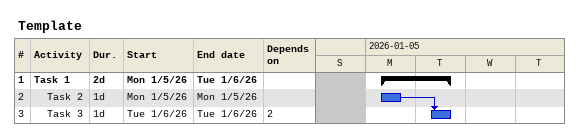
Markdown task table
Template

| ID | Level | Task | Duration | Start | Finish | Predecessors |
|---|---|---|---|---|---|---|
| 1 | 1 | **Task 1** | 2d | 2026-01-05 | 2026-01-06 |  |
| 2 | 2 | Task 2 | 1d | 2026-01-05 | 2026-01-05 |  |
| 3 | 2 | Task 3 | 1d | 2026-01-06 | 2026-01-06 | 2 |
